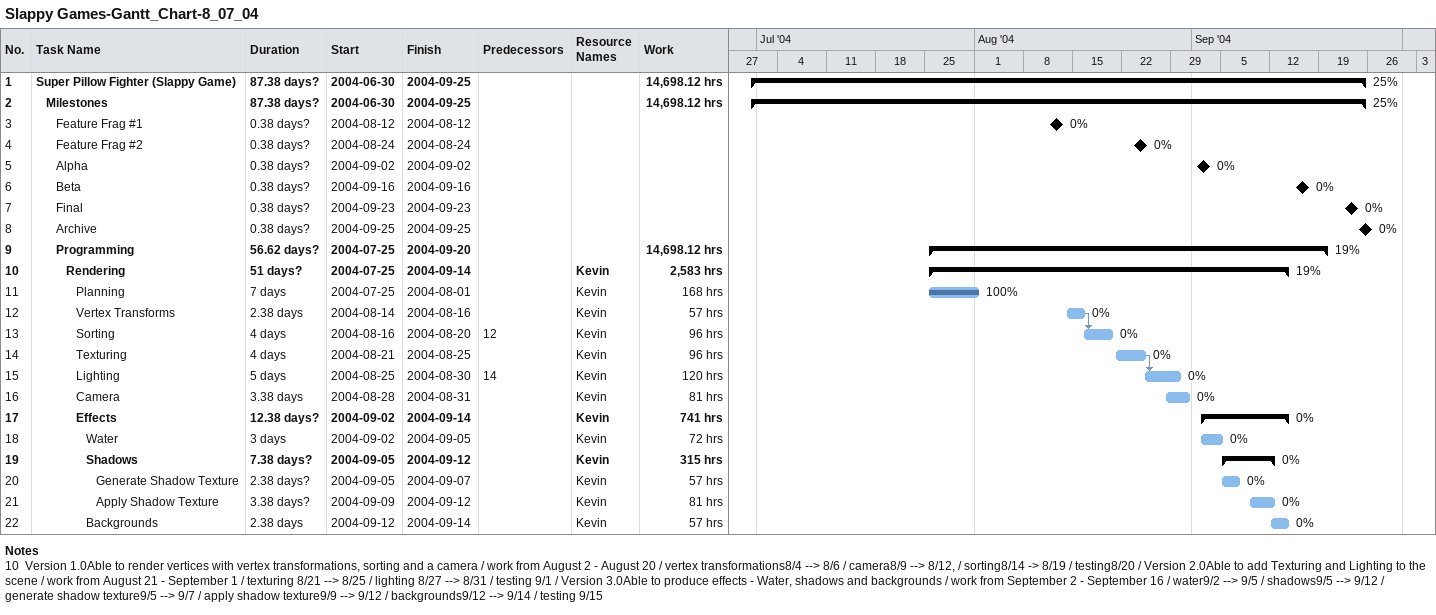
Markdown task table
Slappy Games-Gantt_Chart-8_07_04

| ID | Level | Task | Duration | Start | Finish | Predecessors | Resources | % complete | Work (h) |
|---|---|---|---|---|---|---|---|---|---|
| 1 | 1 | **Super Pillow Fighter (Slappy Game)** | 87.38d? | 2004-06-30 | 2004-09-25 |  |  | 25 | 14698.12 |
| 2 | 2 | **Milestones** | 87.38d? | 2004-06-30 | 2004-09-25 |  |  | 25 | 14698.12 |
| 3 | 3 | Feature Frag #1 | 0.38d? | 2004-08-12 | 2004-08-12 |  |  | 0 |  |
| 4 | 3 | Feature Frag #2 | 0.38d? | 2004-08-24 | 2004-08-24 |  |  | 0 |  |
| 5 | 3 | Alpha | 0.38d? | 2004-09-02 | 2004-09-02 |  |  | 0 |  |
| 6 | 3 | Beta | 0.38d? | 2004-09-16 | 2004-09-16 |  |  | 0 |  |
| 7 | 3 | Final | 0.38d? | 2004-09-23 | 2004-09-23 |  |  | 0 |  |
| 8 | 3 | Archive | 0.38d? | 2004-09-25 | 2004-09-25 |  |  | 0 |  |
| 9 | 3 | **Programming** | 56.62d? | 2004-07-25 | 2004-09-20 |  |  | 19 | 14698.12 |
| 10 | 4 | **Rendering** | 51d? | 2004-07-25 | 2004-09-14 |  | Kevin | 19 | 2583 |
| 11 | 5 | Planning | 7d | 2004-07-25 | 2004-08-01 |  | Kevin | 100 | 168 |
| 12 | 5 | Vertex Transforms | 2.38d | 2004-08-14 | 2004-08-16 |  | Kevin | 0 | 57 |
| 13 | 5 | Sorting | 4d | 2004-08-16 | 2004-08-20 | 12 | Kevin | 0 | 96 |
| 14 | 5 | Texturing | 4d | 2004-08-21 | 2004-08-25 |  | Kevin | 0 | 96 |
| 15 | 5 | Lighting | 5d | 2004-08-25 | 2004-08-30 | 14 | Kevin | 0 | 120 |
| 16 | 5 | Camera | 3.38d | 2004-08-28 | 2004-08-31 |  | Kevin | 0 | 81 |
| 17 | 5 | **Effects** | 12.38d? | 2004-09-02 | 2004-09-14 |  | Kevin | 0 | 741 |
| 18 | 6 | Water | 3d | 2004-09-02 | 2004-09-05 |  | Kevin | 0 | 72 |
| 19 | 6 | **Shadows** | 7.38d? | 2004-09-05 | 2004-09-12 |  | Kevin | 0 | 315 |
| 20 | 7 | Generate Shadow Texture | 2.38d? | 2004-09-05 | 2004-09-07 |  | Kevin | 0 | 57 |
| 21 | 7 | Apply Shadow Texture | 3.38d? | 2004-09-09 | 2004-09-12 |  | Kevin | 0 | 81 |
| 22 | 6 | Backgrounds | 2.38d | 2004-09-12 | 2004-09-14 |  | Kevin | 0 | 57 |

Notes
- 10: Version 1.0Able to render vertices with vertex transformations, sorting and a camera / work from August 2 - August 20 / vertex transformations8/4 --> 8/6 / camera8/9 --> 8/12, / sorting8/14 -> 8/19 / testing8/20 / Version 2.0Able to add Texturing and Lighting to the scene / work from August 21 - September 1 / texturing 8/21 --> 8/25 / lighting 8/27 --> 8/31 / testing 9/1 / Version 3.0Able to produce effects - Water, shadows and backgrounds / work from September 2 - September 16 / water9/2 --> 9/5 / shadows9/5 --> 9/12 / generate shadow texture9/5 --> 9/7 / apply shadow texture9/9 --> 9/12 / backgrounds9/12 --> 9/14 / testing 9/15
